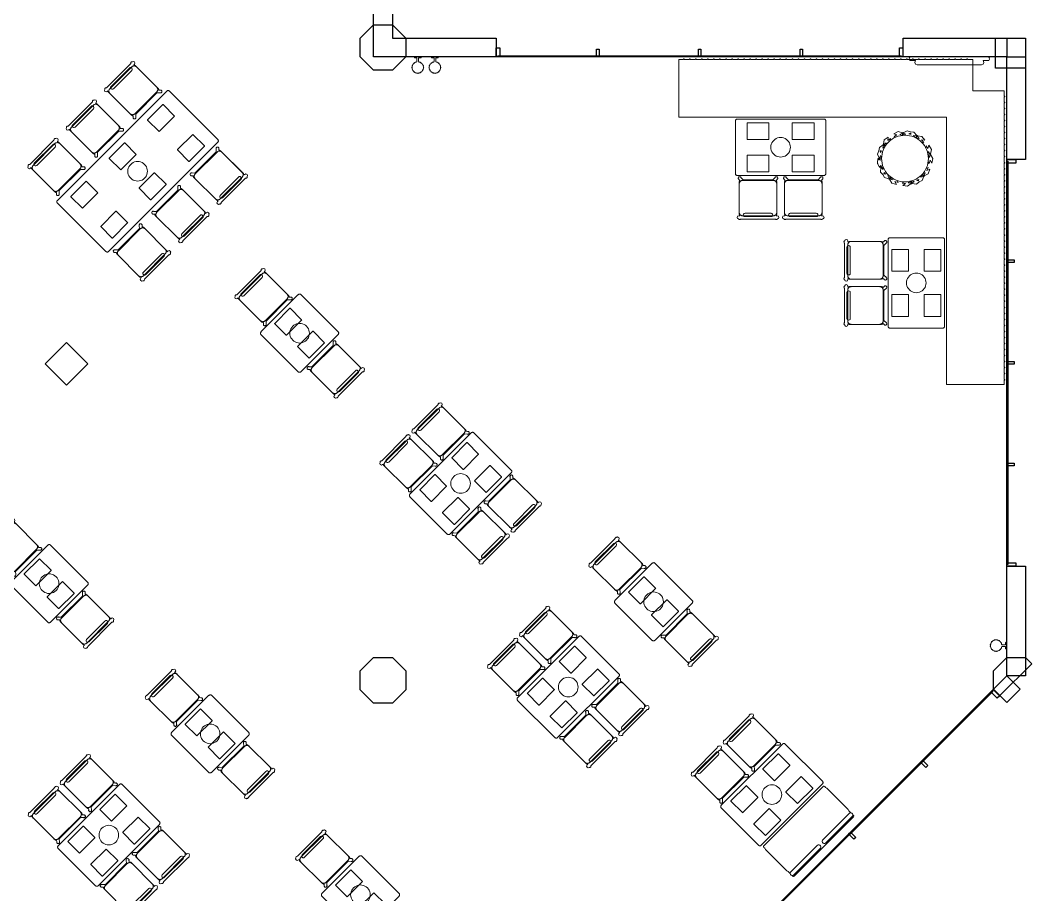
# Model space of a CAD drawing. Extents: x 2172.2 to 2210.6, y 415.3 to 458.1.
# Drawn here: x 2197.22 to 2210.64, y 425.67 to 437.28 of the extents above; entities that cross this region are included whole.
import ezdxf

# ---------------------------------------------------------------- set-up
doc = ezdxf.new("R2010")
doc.units = 0
for name, color, linetype, lineweight in [('AYAA_M3_BANQUETTES', 7, 'CONTINUOUS', 18), ('AYAA_M3_CHAIRS', 7, 'CONTINUOUS', 18), ('AYAA_M3_COLUMNS', 7, 'CONTINUOUS', 30), ('AYAA_M3_FINE_DETAIL', 7, 'CONTINUOUS', 9), ('AYAA_M3_GLAZING', 7, 'CONTINUOUS', 13), ('AYAA_M3_PLANTS', 7, 'CONTINUOUS', 18), ('AYAA_M3_TABLES', 7, 'CONTINUOUS', 18), ('AYAA_M3_WALL_DECOR', 7, 'CONTINUOUS', 13), ('AYAA_M3_WALL_LIGHTS', 7, 'CONTINUOUS', 13), ('AYAA_M3_WALLS', 7, 'CONTINUOUS', 30)]:
    doc.layers.add(name, color=color, linetype=linetype, lineweight=lineweight)

# ---------------------------------------------------------------- blocks, each defined once
blk = doc.blocks.new('AYAA_M3_ARCHITECTURE')
at = {"layer": 'AYAA_M3_COLUMNS', "linetype": 'CONTINUOUS', "lineweight": -2}
for points in [[(11.911421, 2.614322), (11.734645, 2.791097), (11.734677, 3.041131), (11.911421, 3.217871), (12.161419, 3.217871), (12.338195, 3.041095), (12.338195, 2.791097), (12.161419, 2.614322)], [(20.561419, 3.041094), (20.561419, 2.641098), (20.161421, 2.641145), (20.161423, 3.041094)], [(8.11926, -1.283904), (7.83642, -1.566743), (7.553612, -1.283869), (7.83642, -1.001064)], [(11.911421, -5.785677), (11.734645, -5.608903), (11.734677, -5.358869), (11.911421, -5.182129), (12.161419, -5.182129), (12.338195, -5.358905), (12.338195, -5.608903), (12.161419, -5.785677)], [(20.134644, -5.608855), (20.134645, -5.358905), (20.31142, -5.182129), (20.561419, -5.182129), (20.642735, -5.263444), (20.21596, -5.690218)]]:
    blk.add_lwpolyline(points, close=True, dxfattribs=at)
at = {"layer": 'AYAA_M3_GLAZING', "linetype": 'CONTINUOUS', "lineweight": -2}
for points in [[(18.911421, 2.806096), (18.911421, 2.791096), (13.56142, 2.791096), (13.56142, 2.806096)], [(20.32642, -3.945515), (20.31142, -3.945515), (20.31142, 1.404485), (20.32642, 1.404485)], [(16.314201, -9.443487), (16.303595, -9.43288), (20.116966, -5.61951), (20.127573, -5.630117)]]:
    blk.add_lwpolyline(points, close=True, dxfattribs=at)
at = {"layer": 'AYAA_M3_WALLS', "linetype": 'CONTINUOUS', "lineweight": -2}
for points in [[(11.91142, 2.791096), (11.91142, 6.166096), (12.16142, 6.166096), (12.16142, 3.041096), (13.53642, 3.041096), (13.53642, 2.791096)], [(20.31142, 2.791096), (18.93642, 2.791096), (18.93642, 3.041096), (20.31142, 3.041096)], [(13.53842, 2.911096), (13.58442, 2.911096), (13.58442, 2.791096), (13.53842, 2.791096)], [(14.86942, 2.891096), (14.90342, 2.891096), (14.90342, 2.791096), (14.86942, 2.791096)], [(16.219419, 2.891096), (16.25342, 2.891096), (16.25342, 2.791096), (16.219419, 2.791096)], [(17.56942, 2.891096), (17.60342, 2.891096), (17.60342, 2.791096), (17.56942, 2.791096)], [(18.93442, 2.911096), (18.93442, 2.791096), (18.88842, 2.791096), (18.88842, 2.911096)], [(20.31142, 2.791096), (20.56142, 2.791096), (20.56142, 1.429485), (20.31142, 1.429485)], [(20.431419, 1.427485), (20.431419, 1.381485), (20.31142, 1.381485), (20.31142, 1.427485)], [(20.411421, 0.096485), (20.411421, 0.062485), (20.31142, 0.062485), (20.31142, 0.096485)], [(20.411421, -1.253515), (20.411421, -1.287515), (20.31142, -1.287515), (20.31142, -1.253515)], [(20.411421, -2.603515), (20.411421, -2.637515), (20.31142, -2.637515), (20.31142, -2.603515)], [(20.431419, -3.922515), (20.431419, -3.968515), (20.31142, -3.968515), (20.31142, -3.922515)], [(20.31142, -5.425056), (20.31142, -3.970515), (20.56142, -3.970515), (20.56142, -5.425056)], [(20.31142, -5.425056), (20.488197, -5.601833), (20.31142, -5.778609), (20.134644, -5.601832)], [(20.218082, -5.688099), (20.185555, -5.720626), (20.100702, -5.635774), (20.13323, -5.603247)], [(19.262781, -6.615117), (19.238739, -6.639158), (19.168028, -6.568448), (19.19207, -6.544406)], [(18.308187, -7.569711), (18.284145, -7.593752), (18.213434, -7.523042), (18.237476, -7.499)]]:
    blk.add_lwpolyline(points, close=True, dxfattribs=at)
blk = doc.blocks.new('AYAA_M3_SCONCE')
at = {"color": 0, "linetype": 'CONTINUOUS', "lineweight": -2}
blk.add_lwpolyline([(-0.066057, -0.178967), (-0.064423, -0.178291), (-0.064952, -0.1775), (-0.069291, -0.168701), (-0.071015, -0.163622), (-0.072921, -0.164412), (-0.075043, -0.163533), (-0.075921, -0.161412), (-0.075043, -0.15929), (-0.072921, -0.158412), (-0.072618, -0.158538), (-0.074358, -0.149789), (-0.074835, -0.142517), (-0.076, -0.143), (-0.078121, -0.142121), (-0.079, -0.14), (-0.078121, -0.137879), (-0.076, -0.137), (-0.074835, -0.137483), (-0.074358, -0.130211), (-0.072618, -0.121462), (-0.072921, -0.121588), (-0.075043, -0.12071), (-0.075921, -0.118588), (-0.075043, -0.116467), (-0.072921, -0.115588), (-0.071015, -0.116378), (-0.069291, -0.111299), (-0.064952, -0.1025), (-0.064423, -0.101709), (-0.066057, -0.101033), (-0.066935, -0.098911), (-0.066057, -0.09679), (-0.063935, -0.095911), (-0.061814, -0.09679), (-0.061555, -0.097416), (-0.059501, -0.094343), (-0.053033, -0.086967), (-0.050898, -0.085095), (-0.051891, -0.084684), (-0.052769, -0.082563), (-0.051891, -0.080442), (-0.049769, -0.079563), (-0.047648, -0.080442), (-0.0471, -0.081764), (-0.045657, -0.080499), (-0.0375, -0.075048), (-0.033493, -0.073072), (-0.033693, -0.072989), (-0.034572, -0.070868), (-0.033693, -0.068747), (-0.031572, -0.067868), (-0.02945, -0.068747), (-0.028646, -0.07069), (-0.019411, -0.067556), (-0.013177, -0.066316), (-0.013816, -0.064774), (-0.012937, -0.062652), (-0.012, -0.062264), (-0.012, -0.014), (-0.037, -0.014), (-0.040995, -0.012931), (-0.043931, -0.009995), (-0.045, -0.006), (-0.043931, -0.002005), (-0.040995, 0.000931), (-0.037, 0.002), (0.037, 0.002), (0.040995, 0.000931), (0.043931, -0.002005), (0.045, -0.006), (0.043931, -0.009995), (0.040995, -0.012931), (0.037, -0.014), (0.012, -0.014), (0.012, -0.062264), (0.012937, -0.062652), (0.013816, -0.064774), (0.013177, -0.066316), (0.019411, -0.067556), (0.028646, -0.07069), (0.02945, -0.068747), (0.031572, -0.067868), (0.033693, -0.068747), (0.034572, -0.070868), (0.033693, -0.072989), (0.033493, -0.073072), (0.0375, -0.075048), (0.045657, -0.080499), (0.0471, -0.081764), (0.047648, -0.080442), (0.049769, -0.079563), (0.051891, -0.080442), (0.052769, -0.082563), (0.051891, -0.084684), (0.050898, -0.085095), (0.053033, -0.086967), (0.059501, -0.094343), (0.061555, -0.097416), (0.061814, -0.09679), (0.063935, -0.095911), (0.066057, -0.09679), (0.066935, -0.098911), (0.066057, -0.101033), (0.064423, -0.101709), (0.064952, -0.1025), (0.069291, -0.111299), (0.071015, -0.116378), (0.072921, -0.115588), (0.075043, -0.116467), (0.075921, -0.118588), (0.075043, -0.12071), (0.072921, -0.121588), (0.072618, -0.121462), (0.074358, -0.130211), (0.074835, -0.137483), (0.076, -0.137), (0.078121, -0.137879), (0.079, -0.14), (0.078121, -0.142121), (0.076, -0.143), (0.074835, -0.142517), (0.074358, -0.149789), (0.072618, -0.158538), (0.072921, -0.158412), (0.075043, -0.15929), (0.075921, -0.161412), (0.075043, -0.163533), (0.072921, -0.164412), (0.071015, -0.163622), (0.069291, -0.168701), (0.064952, -0.1775), (0.064423, -0.178291), (0.066057, -0.178967), (0.066935, -0.181089), (0.066057, -0.18321), (0.063935, -0.184089), (0.061814, -0.18321), (0.061555, -0.182584), (0.059501, -0.185657), (0.053033, -0.193033), (0.050898, -0.194905), (0.051891, -0.195316), (0.052769, -0.197437), (0.051891, -0.199558), (0.049769, -0.200437), (0.047648, -0.199558), (0.0471, -0.198236), (0.045657, -0.199501), (0.0375, -0.204952), (0.033493, -0.206928), (0.033693, -0.207011), (0.034572, -0.209132), (0.033693, -0.211253), (0.031572, -0.212132), (0.02945, -0.211253), (0.028646, -0.20931), (0.019411, -0.212444), (0.013177, -0.213684), (0.013816, -0.215226), (0.012937, -0.217348), (0.010816, -0.218226), (0.008695, -0.217348), (0.007816, -0.215226), (0.008131, -0.214467), (0, -0.215), (-0.008131, -0.214467), (-0.007816, -0.215226), (-0.008695, -0.217348), (-0.010816, -0.218226), (-0.012937, -0.217348), (-0.013816, -0.215226), (-0.013177, -0.213684), (-0.019411, -0.212444), (-0.028646, -0.20931), (-0.02945, -0.211253), (-0.031572, -0.212132), (-0.033693, -0.211253), (-0.034572, -0.209132), (-0.033693, -0.207011), (-0.033493, -0.206928), (-0.0375, -0.204952), (-0.045657, -0.199501), (-0.0471, -0.198236), (-0.047648, -0.199558), (-0.049769, -0.200437), (-0.051891, -0.199558), (-0.052769, -0.197437), (-0.051891, -0.195316), (-0.050898, -0.194905), (-0.053033, -0.193033), (-0.059501, -0.185657), (-0.061555, -0.182584), (-0.061814, -0.18321), (-0.063935, -0.184089), (-0.066057, -0.18321), (-0.066935, -0.181089)], close=True, dxfattribs=at)
blk = doc.blocks.new('AYAA_M3_UNIQUE_WALL_COMPOSITION_15')
at = {"color": 0, "linetype": 'CONTINUOUS', "lineweight": -2}
blk.add_lwpolyline([(-0.448002, -0.044688), (-0.515665, -0.044688), (-0.524204, -0.042403), (-0.530481, -0.036126), (-0.532765, -0.027588), (-0.532765, -0.019038), (-0.530481, -0.010499), (-0.52477, -0.004788), (-0.532765, -0.004788), (-0.532765, 0.005662), (0.532765, 0.005662), (0.532765, -0.004788), (0.52477, -0.004788), (0.530481, -0.010499), (0.532765, -0.019038), (0.532765, -0.027588), (0.530481, -0.036126), (0.524204, -0.042403), (0.515665, -0.044688), (0.447981, -0.044688), (0.449701, -0.045401), (0.459431, -0.068913), (0.449701, -0.092424), (0.426212, -0.102163), (-0.426212, -0.102162), (-0.449723, -0.092424), (-0.459462, -0.068913), (-0.449723, -0.045401)], close=True, dxfattribs=at)
blk = doc.blocks.new('AYAA_M3_TABLE_SIX')
at = {"color": 0, "linetype": 'CONTINUOUS', "lineweight": -2}
blk.add_lwpolyline([(-1.05, -0.455), (-1.05, 0.455), (-1.049786, 0.458263), (-1.049148, 0.46147), (-1.048097, 0.464567), (-1.046651, 0.4675), (-1.044834, 0.470219), (-1.042678, 0.472678), (-1.040219, 0.474834), (-1.0375, 0.476651), (-1.034567, 0.478097), (-1.03147, 0.479148), (-1.028263, 0.479786), (-1.025, 0.48), (1.025, 0.48), (1.028263, 0.479786), (1.03147, 0.479148), (1.034567, 0.478097), (1.0375, 0.476651), (1.040219, 0.474834), (1.042678, 0.472678), (1.044834, 0.470219), (1.046651, 0.4675), (1.048097, 0.464567), (1.049148, 0.46147), (1.049786, 0.458263), (1.05, 0.455), (1.05, -0.455), (1.049786, -0.458263), (1.049148, -0.46147), (1.048097, -0.464567), (1.046651, -0.4675), (1.044834, -0.470219), (1.042678, -0.472678), (1.040219, -0.474834), (1.0375, -0.476651), (1.034567, -0.478097), (1.03147, -0.479148), (1.028263, -0.479786), (1.025, -0.48), (-1.025, -0.48), (-1.028263, -0.479786), (-1.03147, -0.479148), (-1.034567, -0.478097), (-1.0375, -0.476651), (-1.040219, -0.474834), (-1.042678, -0.472678), (-1.044834, -0.470219), (-1.046651, -0.4675), (-1.048097, -0.464567), (-1.049148, -0.46147), (-1.049786, -0.458263)], close=True, dxfattribs=at)
at = {"layer": 'AYAA_M3_FINE_DETAIL', "linetype": 'CONTINUOUS', "lineweight": -2}
for points in [[(-0.865, 0.388), (-0.864733, 0.388999), (-0.863999, 0.389733), (-0.863, 0.39), (-0.577, 0.39), (-0.576001, 0.389733), (-0.575267, 0.388999), (-0.575, 0.388), (-0.575, 0.172), (-0.575267, 0.171001), (-0.576001, 0.170267), (-0.577, 0.17), (-0.863, 0.17), (-0.863999, 0.170267), (-0.864733, 0.171001), (-0.865, 0.172)], [(0.143999, 0.389733), (0.144733, 0.388999), (0.145, 0.388), (0.145, 0.172), (0.144733, 0.171001), (0.143999, 0.170267), (0.143, 0.17), (-0.143, 0.17), (-0.143999, 0.170267), (-0.144733, 0.171001), (-0.145, 0.172), (-0.145, 0.388), (-0.144733, 0.388999), (-0.143999, 0.389733), (-0.143, 0.39), (0.143, 0.39)], [(0.577, 0.39), (0.863, 0.39), (0.863999, 0.389733), (0.864733, 0.388999), (0.865, 0.388), (0.865, 0.172), (0.864733, 0.171001), (0.863999, 0.170267), (0.863, 0.17), (0.577, 0.17), (0.576001, 0.170267), (0.575267, 0.171001), (0.575, 0.172), (0.575, 0.388), (0.575267, 0.388999), (0.576001, 0.389733)], [(-0.123637, 0.040172), (-0.115831, 0.059019), (-0.105172, 0.076412), (-0.091924, 0.091924), (-0.076412, 0.105172), (-0.059019, 0.115831), (-0.040172, 0.123637), (-0.020336, 0.128399), (0, 0.13), (0.020336, 0.128399), (0.040172, 0.123637), (0.059019, 0.115831), (0.076412, 0.105172), (0.091924, 0.091924), (0.105172, 0.076412), (0.115831, 0.059019), (0.123637, 0.040172), (0.128399, 0.020336), (0.13, 0), (0.128399, -0.020336), (0.123637, -0.040172), (0.115831, -0.059019), (0.105172, -0.076412), (0.091924, -0.091924), (0.076412, -0.105172), (0.059019, -0.115831), (0.040172, -0.123637), (0.020336, -0.128399), (0, -0.13), (-0.020336, -0.128399), (-0.040172, -0.123637), (-0.059019, -0.115831), (-0.076412, -0.105172), (-0.091924, -0.091924), (-0.105172, -0.076412), (-0.115831, -0.059019), (-0.123637, -0.040172), (-0.128399, -0.020336), (-0.13, 0), (-0.128399, 0.020336)], [(-0.576001, -0.170267), (-0.575267, -0.171001), (-0.575, -0.172), (-0.575, -0.388), (-0.575267, -0.388999), (-0.576001, -0.389733), (-0.577, -0.39), (-0.863, -0.39), (-0.863999, -0.389733), (-0.864733, -0.388999), (-0.865, -0.388), (-0.865, -0.172), (-0.864733, -0.171001), (-0.863999, -0.170267), (-0.863, -0.17), (-0.577, -0.17)], [(-0.143, -0.17), (0.143, -0.17), (0.143999, -0.170267), (0.144733, -0.171001), (0.145, -0.172), (0.145, -0.388), (0.144733, -0.388999), (0.143999, -0.389733), (0.143, -0.39), (-0.143, -0.39), (-0.143999, -0.389733), (-0.144733, -0.388999), (-0.145, -0.388), (-0.145, -0.172), (-0.144733, -0.171001), (-0.143999, -0.170267)], [(0.576001, -0.170267), (0.577, -0.17), (0.863, -0.17), (0.863999, -0.170267), (0.864733, -0.171001), (0.865, -0.172), (0.865, -0.388), (0.864733, -0.388999), (0.863999, -0.389733), (0.863, -0.39), (0.577, -0.39), (0.576001, -0.389733), (0.575267, -0.388999), (0.575, -0.388), (0.575, -0.172), (0.575267, -0.171001)]]:
    blk.add_lwpolyline(points, close=True, dxfattribs=at)
blk = doc.blocks.new('AYAA_M3_CHAIR_IVORY')
at = {"color": 0, "linetype": 'CONTINUOUS', "lineweight": -2}
for points in [[(-0.255, -0.233), (-0.242972, -0.233), (-0.245992, -0.22998), (-0.25, -0.215), (-0.25, 0.215), (-0.245992, 0.22998), (-0.240149, 0.235823), (-0.252556, 0.249383), (-0.254118, 0.250179), (-0.258321, 0.254382), (-0.26102, 0.259679), (-0.26195, 0.26555), (-0.26102, 0.271421), (-0.258321, 0.276718), (-0.254118, 0.280921), (-0.248821, 0.28362), (-0.24295, 0.28455), (-0.237079, 0.28362), (-0.231782, 0.280921), (-0.227579, 0.276718), (-0.22608, 0.273776), (-0.20172, 0.24715), (-0.200943, 0.245), (0.200943, 0.245), (0.20172, 0.24715), (0.22608, 0.273776), (0.227579, 0.276718), (0.231782, 0.280921), (0.237079, 0.28362), (0.24295, 0.28455), (0.248821, 0.28362), (0.254118, 0.280921), (0.258321, 0.276718), (0.26102, 0.271421), (0.26195, 0.26555), (0.26102, 0.259679), (0.258321, 0.254382), (0.254118, 0.250179), (0.252556, 0.249383), (0.240149, 0.235823), (0.245992, 0.22998), (0.25, 0.215), (0.25, -0.215), (0.245992, -0.22998), (0.242972, -0.233), (0.255, -0.233), (0.270556, -0.239444), (0.277, -0.255), (0.270556, -0.270556), (0.259027, -0.275332), (0.258321, -0.276718), (0.254118, -0.280921), (0.248821, -0.28362), (0.24295, -0.28455), (0.237079, -0.28362), (0.231782, -0.280921), (0.227861, -0.277), (-0.227861, -0.277), (-0.231782, -0.280921), (-0.237079, -0.28362), (-0.24295, -0.28455), (-0.248821, -0.28362), (-0.254118, -0.280921), (-0.258321, -0.276718), (-0.259027, -0.275332), (-0.270556, -0.270556), (-0.277, -0.255), (-0.270556, -0.239444)], [(-0.247475, -0.204863), (-0.248872, -0.200013), (-0.249717, -0.195038), (-0.25, -0.19), (-0.25, 0.19), (-0.249717, 0.195038), (-0.248872, 0.200013), (-0.247475, 0.204863), (-0.245544, 0.209525), (-0.243103, 0.213941), (-0.240182, 0.218057), (-0.23682, 0.22182), (-0.233057, 0.225182), (-0.228941, 0.228103), (-0.224525, 0.230544), (-0.219863, 0.232475), (-0.215013, 0.233872), (-0.210038, 0.234717), (-0.205, 0.235), (0.205, 0.235), (0.210038, 0.234717), (0.215013, 0.233872), (0.219863, 0.232475), (0.224525, 0.230544), (0.228941, 0.228103), (0.233057, 0.225182), (0.23682, 0.22182), (0.240182, 0.218057), (0.243103, 0.213941), (0.245544, 0.209525), (0.247475, 0.204863), (0.248872, 0.200013), (0.249717, 0.195038), (0.25, 0.19), (0.25, -0.19), (0.249717, -0.195038), (0.248872, -0.200013), (0.247475, -0.204863), (0.245544, -0.209525), (0.243103, -0.213941), (0.240182, -0.218057), (0.23682, -0.22182), (0.233057, -0.225182), (0.228941, -0.228103), (0.224525, -0.230544), (0.219863, -0.232475), (0.215013, -0.233872), (0.210038, -0.234717), (0.205, -0.235), (-0.205, -0.235), (-0.210038, -0.234717), (-0.215013, -0.233872), (-0.219863, -0.232475), (-0.224525, -0.230544), (-0.228941, -0.228103), (-0.233057, -0.225182), (-0.23682, -0.22182), (-0.240182, -0.218057), (-0.243103, -0.213941), (-0.245544, -0.209525)], [(-0.183735, -0.203506), (-0.1725, -0.2005), (0.1725, -0.2005), (0.183735, -0.203506), (0.191994, -0.211765), (0.195, -0.223), (0.191994, -0.234235), (0.183735, -0.242494), (0.1725, -0.2455), (-0.1725, -0.2455), (-0.183735, -0.242494), (-0.191994, -0.234235), (-0.195, -0.223), (-0.191994, -0.211765)]]:
    blk.add_lwpolyline(points, close=True, dxfattribs=at)
blk = doc.blocks.new('AYAA_M3_DINING_TWO_SQUARE')
at = {"color": 0, "linetype": 'CONTINUOUS', "lineweight": -2}
blk.add_lwpolyline([(-0.374615, 0.353911), (-0.373471, 0.357725), (-0.371594, 0.36135), (-0.369032, 0.364695), (-0.365847, 0.367678), (-0.362118, 0.370225), (-0.357937, 0.372275), (-0.353407, 0.373776), (-0.348639, 0.374692), (-0.34375, 0.375), (0.34375, 0.375), (0.348639, 0.374692), (0.353407, 0.373776), (0.357937, 0.372275), (0.362118, 0.370225), (0.365847, 0.367678), (0.369032, 0.364695), (0.371594, 0.36135), (0.373471, 0.357725), (0.374615, 0.353911), (0.375, 0.35), (0.375, -0.35), (0.374615, -0.353911), (0.373471, -0.357725), (0.371594, -0.36135), (0.369032, -0.364695), (0.365847, -0.367678), (0.362118, -0.370225), (0.357937, -0.372275), (0.353407, -0.373776), (0.348639, -0.374692), (0.34375, -0.375), (-0.34375, -0.375), (-0.348639, -0.374692), (-0.353407, -0.373776), (-0.357937, -0.372275), (-0.362118, -0.370225), (-0.365847, -0.367678), (-0.369032, -0.364695), (-0.371594, -0.36135), (-0.373471, -0.357725), (-0.374615, -0.353911), (-0.375, -0.35), (-0.375, 0.35)], close=True, dxfattribs=at)
at = {"layer": 'AYAA_M3_FINE_DETAIL', "linetype": 'CONTINUOUS', "lineweight": -2}
for points in [[(-0.144733, 0.106001), (-0.145, 0.107), (-0.145, 0.323), (-0.144733, 0.323999), (-0.143999, 0.324733), (-0.143, 0.325), (0.143, 0.325), (0.143999, 0.324733), (0.144733, 0.323999), (0.145, 0.323), (0.145, 0.107), (0.144733, 0.106001), (0.143999, 0.105267), (0.143, 0.105), (-0.143, 0.105), (-0.143999, 0.105267)], [(-0.123637, 0.040172), (-0.115831, 0.059019), (-0.105172, 0.076412), (-0.091924, 0.091924), (-0.076412, 0.105172), (-0.059019, 0.115831), (-0.040172, 0.123637), (-0.020336, 0.128399), (0, 0.13), (0.020336, 0.128399), (0.040172, 0.123637), (0.059019, 0.115831), (0.076412, 0.105172), (0.091924, 0.091924), (0.105172, 0.076412), (0.115831, 0.059019), (0.123637, 0.040172), (0.128399, 0.020336), (0.13, 0), (0.128399, -0.020336), (0.123637, -0.040172), (0.115831, -0.059019), (0.105172, -0.076412), (0.091924, -0.091924), (0.076412, -0.105172), (0.059019, -0.115831), (0.040172, -0.123637), (0.020336, -0.128399), (0, -0.13), (-0.020336, -0.128399), (-0.040172, -0.123637), (-0.059019, -0.115831), (-0.076412, -0.105172), (-0.091924, -0.091924), (-0.105172, -0.076412), (-0.115831, -0.059019), (-0.123637, -0.040172), (-0.128399, -0.020336), (-0.13, 0), (-0.128399, 0.020336)], [(-0.144733, -0.106001), (-0.143999, -0.105267), (-0.143, -0.105), (0.143, -0.105), (0.143999, -0.105267), (0.144733, -0.106001), (0.145, -0.107), (0.145, -0.323), (0.144733, -0.323999), (0.143999, -0.324733), (0.143, -0.325), (-0.143, -0.325), (-0.143999, -0.324733), (-0.144733, -0.323999), (-0.145, -0.323), (-0.145, -0.107)]]:
    blk.add_lwpolyline(points, close=True, dxfattribs=at)
blk = doc.blocks.new('AYAA_M3_CHAIR_OLIVE')
at = {"color": 0, "linetype": 'CONTINUOUS', "lineweight": -2}
for points in [[(-0.255, -0.233), (-0.242972, -0.233), (-0.245992, -0.22998), (-0.25, -0.215), (-0.25, 0.215), (-0.245992, 0.22998), (-0.240149, 0.235823), (-0.252556, 0.249383), (-0.254118, 0.250179), (-0.258321, 0.254382), (-0.26102, 0.259679), (-0.26195, 0.26555), (-0.26102, 0.271421), (-0.258321, 0.276718), (-0.254118, 0.280921), (-0.248821, 0.28362), (-0.24295, 0.28455), (-0.237079, 0.28362), (-0.231782, 0.280921), (-0.227579, 0.276718), (-0.22608, 0.273776), (-0.20172, 0.24715), (-0.200943, 0.245), (0.200943, 0.245), (0.20172, 0.24715), (0.22608, 0.273776), (0.227579, 0.276718), (0.231782, 0.280921), (0.237079, 0.28362), (0.24295, 0.28455), (0.248821, 0.28362), (0.254118, 0.280921), (0.258321, 0.276718), (0.26102, 0.271421), (0.26195, 0.26555), (0.26102, 0.259679), (0.258321, 0.254382), (0.254118, 0.250179), (0.252556, 0.249383), (0.240149, 0.235823), (0.245992, 0.22998), (0.25, 0.215), (0.25, -0.215), (0.245992, -0.22998), (0.242972, -0.233), (0.255, -0.233), (0.270556, -0.239444), (0.277, -0.255), (0.270556, -0.270556), (0.259027, -0.275332), (0.258321, -0.276718), (0.254118, -0.280921), (0.248821, -0.28362), (0.24295, -0.28455), (0.237079, -0.28362), (0.231782, -0.280921), (0.227861, -0.277), (-0.227861, -0.277), (-0.231782, -0.280921), (-0.237079, -0.28362), (-0.24295, -0.28455), (-0.248821, -0.28362), (-0.254118, -0.280921), (-0.258321, -0.276718), (-0.259027, -0.275332), (-0.270556, -0.270556), (-0.277, -0.255), (-0.270556, -0.239444)], [(-0.247475, -0.204863), (-0.248872, -0.200013), (-0.249717, -0.195038), (-0.25, -0.19), (-0.25, 0.19), (-0.249717, 0.195038), (-0.248872, 0.200013), (-0.247475, 0.204863), (-0.245544, 0.209525), (-0.243103, 0.213941), (-0.240182, 0.218057), (-0.23682, 0.22182), (-0.233057, 0.225182), (-0.228941, 0.228103), (-0.224525, 0.230544), (-0.219863, 0.232475), (-0.215013, 0.233872), (-0.210038, 0.234717), (-0.205, 0.235), (0.205, 0.235), (0.210038, 0.234717), (0.215013, 0.233872), (0.219863, 0.232475), (0.224525, 0.230544), (0.228941, 0.228103), (0.233057, 0.225182), (0.23682, 0.22182), (0.240182, 0.218057), (0.243103, 0.213941), (0.245544, 0.209525), (0.247475, 0.204863), (0.248872, 0.200013), (0.249717, 0.195038), (0.25, 0.19), (0.25, -0.19), (0.249717, -0.195038), (0.248872, -0.200013), (0.247475, -0.204863), (0.245544, -0.209525), (0.243103, -0.213941), (0.240182, -0.218057), (0.23682, -0.22182), (0.233057, -0.225182), (0.228941, -0.228103), (0.224525, -0.230544), (0.219863, -0.232475), (0.215013, -0.233872), (0.210038, -0.234717), (0.205, -0.235), (-0.205, -0.235), (-0.210038, -0.234717), (-0.215013, -0.233872), (-0.219863, -0.232475), (-0.224525, -0.230544), (-0.228941, -0.228103), (-0.233057, -0.225182), (-0.23682, -0.22182), (-0.240182, -0.218057), (-0.243103, -0.213941), (-0.245544, -0.209525)], [(-0.183735, -0.203506), (-0.1725, -0.2005), (0.1725, -0.2005), (0.183735, -0.203506), (0.191994, -0.211765), (0.195, -0.223), (0.191994, -0.234235), (0.183735, -0.242494), (0.1725, -0.2455), (-0.1725, -0.2455), (-0.183735, -0.242494), (-0.191994, -0.234235), (-0.195, -0.223), (-0.191994, -0.211765)]]:
    blk.add_lwpolyline(points, close=True, dxfattribs=at)
blk = doc.blocks.new('AYAA_M3_DINING_2')
at = {"color": 0, "linetype": 'CONTINUOUS', "lineweight": -2}
blk.add_lwpolyline([(-0.599692, 0.353911), (-0.598776, 0.357725), (-0.597275, 0.36135), (-0.595225, 0.364695), (-0.592678, 0.367678), (-0.589695, 0.370225), (-0.58635, 0.372275), (-0.582725, 0.373776), (-0.578911, 0.374692), (-0.575, 0.375), (0.575, 0.375), (0.578911, 0.374692), (0.582725, 0.373776), (0.58635, 0.372275), (0.589695, 0.370225), (0.592678, 0.367678), (0.595225, 0.364695), (0.597275, 0.36135), (0.598776, 0.357725), (0.599692, 0.353911), (0.6, 0.35), (0.6, -0.35), (0.599692, -0.353911), (0.598776, -0.357725), (0.597275, -0.36135), (0.595225, -0.364695), (0.592678, -0.367678), (0.589695, -0.370225), (0.58635, -0.372275), (0.582725, -0.373776), (0.578911, -0.374692), (0.575, -0.375), (-0.575, -0.375), (-0.578911, -0.374692), (-0.582725, -0.373776), (-0.58635, -0.372275), (-0.589695, -0.370225), (-0.592678, -0.367678), (-0.595225, -0.364695), (-0.597275, -0.36135), (-0.598776, -0.357725), (-0.599692, -0.353911), (-0.6, -0.35), (-0.6, 0.35)], close=True, dxfattribs=at)
at = {"layer": 'AYAA_M3_FINE_DETAIL', "linetype": 'CONTINUOUS', "lineweight": -2}
for points in [[(-0.443, 0.325), (-0.157, 0.325), (-0.156001, 0.324733), (-0.155267, 0.323999), (-0.155, 0.323), (-0.155, 0.107), (-0.155267, 0.106001), (-0.156001, 0.105267), (-0.157, 0.105), (-0.443, 0.105), (-0.443999, 0.105267), (-0.444733, 0.106001), (-0.445, 0.107), (-0.445, 0.323), (-0.444733, 0.323999), (-0.443999, 0.324733)], [(0.155, 0.323), (0.155267, 0.323999), (0.156001, 0.324733), (0.157, 0.325), (0.443, 0.325), (0.443999, 0.324733), (0.444733, 0.323999), (0.445, 0.323), (0.445, 0.107), (0.444733, 0.106001), (0.443999, 0.105267), (0.443, 0.105), (0.157, 0.105), (0.156001, 0.105267), (0.155267, 0.106001), (0.155, 0.107)], [(-0.123637, 0.040172), (-0.115831, 0.059019), (-0.105172, 0.076412), (-0.091924, 0.091924), (-0.076412, 0.105172), (-0.059019, 0.115831), (-0.040172, 0.123637), (-0.020336, 0.128399), (0, 0.13), (0.020336, 0.128399), (0.040172, 0.123637), (0.059019, 0.115831), (0.076412, 0.105172), (0.091924, 0.091924), (0.105172, 0.076412), (0.115831, 0.059019), (0.123637, 0.040172), (0.128399, 0.020336), (0.13, 0), (0.128399, -0.020336), (0.123637, -0.040172), (0.115831, -0.059019), (0.105172, -0.076412), (0.091924, -0.091924), (0.076412, -0.105172), (0.059019, -0.115831), (0.040172, -0.123637), (0.020336, -0.128399), (0, -0.13), (-0.020336, -0.128399), (-0.040172, -0.123637), (-0.059019, -0.115831), (-0.076412, -0.105172), (-0.091924, -0.091924), (-0.105172, -0.076412), (-0.115831, -0.059019), (-0.123637, -0.040172), (-0.128399, -0.020336), (-0.13, 0), (-0.128399, 0.020336)], [(-0.443999, -0.105267), (-0.443, -0.105), (-0.157, -0.105), (-0.156001, -0.105267), (-0.155267, -0.106001), (-0.155, -0.107), (-0.155, -0.323), (-0.155267, -0.323999), (-0.156001, -0.324733), (-0.157, -0.325), (-0.443, -0.325), (-0.443999, -0.324733), (-0.444733, -0.323999), (-0.445, -0.323), (-0.445, -0.107), (-0.444733, -0.106001)], [(0.155267, -0.106001), (0.156001, -0.105267), (0.157, -0.105), (0.443, -0.105), (0.443999, -0.105267), (0.444733, -0.106001), (0.445, -0.107), (0.445, -0.323), (0.444733, -0.323999), (0.443999, -0.324733), (0.443, -0.325), (0.157, -0.325), (0.156001, -0.324733), (0.155267, -0.323999), (0.155, -0.323), (0.155, -0.107)]]:
    blk.add_lwpolyline(points, close=True, dxfattribs=at)
blk = doc.blocks.new('AYAA_M3_PERIMETER_BENCH_2')
at = {"color": 0, "linetype": 'CONTINUOUS', "lineweight": -2}
for points in [[(-0.57, -0.236453), (-0.57, -0.198688), (-0.575, -0.18), (-0.575, 0.22), (-0.57, 0.238688), (-0.57, 0.255), (-0.567996, 0.26249), (-0.56249, 0.267996), (-0.555, 0.27), (0.555, 0.27), (0.56249, 0.267996), (0.567996, 0.26249), (0.57, 0.255), (0.57, 0.238688), (0.575, 0.22), (0.575, -0.18), (0.57, -0.198688), (0.57, -0.236453), (0.572061, -0.238514), (0.575, -0.2495), (0.575, -0.2605), (0.572061, -0.271486), (0.569799, -0.273748), (0.57, -0.2745), (0.57, -0.2855), (0.568397, -0.291492), (0.563992, -0.295897), (0.558, -0.2975), (-0.558, -0.2975), (-0.563992, -0.295897), (-0.568397, -0.291492), (-0.57, -0.2855), (-0.57, -0.2745), (-0.569799, -0.273748), (-0.572061, -0.271486), (-0.575, -0.2605), (-0.575, -0.2495), (-0.572061, -0.238514)], [(-0.553, -0.2275), (-0.047, -0.2275), (-0.036014, -0.230439), (-0.027939, -0.238514), (-0.025, -0.2495), (-0.025, -0.2605), (-0.027939, -0.271486), (-0.036014, -0.279561), (-0.047, -0.2825), (-0.553, -0.2825), (-0.563986, -0.279561), (-0.572061, -0.271486), (-0.575, -0.2605), (-0.575, -0.2495), (-0.572061, -0.238514), (-0.563986, -0.230439)], [(0.047, -0.2275), (0.553, -0.2275), (0.563986, -0.230439), (0.572061, -0.238514), (0.575, -0.2495), (0.575, -0.2605), (0.572061, -0.271486), (0.563986, -0.279561), (0.553, -0.2825), (0.047, -0.2825), (0.036014, -0.279561), (0.027939, -0.271486), (0.025, -0.2605), (0.025, -0.2495), (0.027939, -0.238514), (0.036014, -0.230439)]]:
    blk.add_lwpolyline(points, close=True, dxfattribs=at)
blk = doc.blocks.new('AYAA_M3_TRIANGLE_L_BANQUETTE')
at = {"color": 0, "linetype": 'CONTINUOUS', "lineweight": -2}
blk.add_lwpolyline([(0.027, 0.92), (0.027, 0.929), (0.035, 0.929), (0.035, 1), (0.027, 1), (0.027, 1.009), (0.035, 1.009), (0.035, 1.08), (0.027, 1.08), (0.027, 1.089), (0.035, 1.089), (0.035, 1.16), (0.027, 1.16), (0.027, 1.169), (0.035, 1.169), (0.035, 1.24), (0.027, 1.24), (0.027, 1.249), (0.035, 1.249), (0.035, 1.32), (0.027, 1.32), (0.027, 1.329), (0.035, 1.329), (0.035, 1.4), (0.027, 1.4), (0.027, 1.409), (0.035, 1.409), (0.035, 1.48), (0.027, 1.48), (0.027, 1.489), (0.035, 1.489), (0.035, 1.56), (0.027, 1.56), (0.027, 1.569), (0.035, 1.569), (0.035, 1.64), (0.027, 1.64), (0.027, 1.649), (0.035, 1.649), (0.035, 1.72), (0.027, 1.72), (0.027, 1.729), (0.035, 1.729), (0.035, 1.8), (0.027, 1.8), (0.027, 1.809), (0.035, 1.809), (0.035, 1.88), (0.027, 1.88), (0.027, 1.889), (0.035, 1.889), (0.035, 1.96), (0.027, 1.96), (0.027, 1.969), (0.035, 1.969), (0.035, 2.04), (0.027, 2.04), (0.027, 2.049), (0.035, 2.049), (0.035, 2.12), (0.027, 2.12), (0.027, 2.129), (0.035, 2.129), (0.035, 2.2), (0.027, 2.2), (0.027, 2.209), (0.035, 2.209), (0.035, 2.28), (0.027, 2.28), (0.027, 2.289), (0.035, 2.289), (0.035, 2.36), (0.027, 2.36), (0.027, 2.369), (0.035, 2.369), (0.035, 2.44), (0.027, 2.44), (0.027, 2.449), (0.035, 2.449), (0.035, 2.52), (0.027, 2.52), (0.027, 2.529), (0.035, 2.529), (0.035, 2.6), (0.027, 2.6), (0.027, 2.609), (0.035, 2.609), (0.035, 2.68), (0.027, 2.68), (0.027, 2.689), (0.035, 2.689), (0.035, 2.76), (0.027, 2.76), (0.027, 2.769), (0.035, 2.769), (0.035, 2.84), (0.027, 2.84), (0.027, 2.849), (0.035, 2.849), (0.035, 2.92), (0.027, 2.92), (0.027, 2.929), (0.035, 2.929), (0.035, 3), (0.027, 3), (0.027, 3.009), (0.035, 3.009), (0.035, 3.08), (0.027, 3.08), (0.027, 3.089), (0.035, 3.089), (0.035, 3.16), (0.027, 3.16), (0.027, 3.169), (0.035, 3.169), (0.035, 3.24), (0.027, 3.24), (0.027, 3.249), (0.035, 3.249), (0.035, 3.32), (0.027, 3.32), (0.027, 3.329), (0.035, 3.329), (0.035, 3.4), (0.027, 3.4), (0.027, 3.409), (0.035, 3.409), (0.035, 3.48), (0.027, 3.48), (0.027, 3.489), (0.035, 3.489), (0.035, 3.56), (0.027, 3.56), (0.027, 3.569), (0.035, 3.569), (0.035, 3.64), (0.027, 3.64), (0.027, 3.649), (0.035, 3.649), (0.035, 3.72), (0.027, 3.72), (0.027, 3.729), (0.035, 3.729), (0.035, 3.8), (0.027, 3.8), (0.027, 3.809), (0.035, 3.809), (0.035, 3.88), (0.027, 3.88), (0.027, 3.889), (0.035, 3.889), (0.035, 3.96), (0.027, 3.96), (0.027, 3.969), (0.035, 3.969), (0.035, 4.04), (0.027, 4.04), (0.027, 4.049), (0.035, 4.049), (0.035, 4.12), (0.027, 4.12), (0.027, 4.129), (0.035, 4.129), (0.035, 4.2), (0.027, 4.2), (0.027, 4.209), (0.035, 4.209), (0.035, 4.28), (0.027, 4.28), (0.027, 4.289), (0.035, 4.289), (0.035, 4.35), (0.8, 4.35), (0.8, 0.8), (4.35, 0.8), (4.35, 0.035), (4.289, 0.035), (4.289, 0.027), (4.28, 0.027), (4.28, 0.035), (4.209, 0.035), (4.209, 0.027), (4.2, 0.027), (4.2, 0.035), (4.129, 0.035), (4.129, 0.027), (4.12, 0.027), (4.12, 0.035), (4.049, 0.035), (4.049, 0.027), (4.04, 0.027), (4.04, 0.035), (3.969, 0.035), (3.969, 0.027), (3.96, 0.027), (3.96, 0.035), (3.889, 0.035), (3.889, 0.027), (3.88, 0.027), (3.88, 0.035), (3.809, 0.035), (3.809, 0.027), (3.8, 0.027), (3.8, 0.035), (3.729, 0.035), (3.729, 0.027), (3.72, 0.027), (3.72, 0.035), (3.649, 0.035), (3.649, 0.027), (3.64, 0.027), (3.64, 0.035), (3.569, 0.035), (3.569, 0.027), (3.56, 0.027), (3.56, 0.035), (3.489, 0.035), (3.489, 0.027), (3.48, 0.027), (3.48, 0.035), (3.409, 0.035), (3.409, 0.027), (3.4, 0.027), (3.4, 0.035), (3.329, 0.035), (3.329, 0.027), (3.32, 0.027), (3.32, 0.035), (3.249, 0.035), (3.249, 0.027), (3.24, 0.027), (3.24, 0.035), (3.169, 0.035), (3.169, 0.027), (3.16, 0.027), (3.16, 0.035), (3.089, 0.035), (3.089, 0.027), (3.08, 0.027), (3.08, 0.035), (3.009, 0.035), (3.009, 0.027), (3, 0.027), (3, 0.035), (2.929, 0.035), (2.929, 0.027), (2.92, 0.027), (2.92, 0.035), (2.849, 0.035), (2.849, 0.027), (2.84, 0.027), (2.84, 0.035), (2.769, 0.035), (2.769, 0.027), (2.76, 0.027), (2.76, 0.035), (2.689, 0.035), (2.689, 0.027), (2.68, 0.027), (2.68, 0.035), (2.609, 0.035), (2.609, 0.027), (2.6, 0.027), (2.6, 0.035), (2.529, 0.035), (2.529, 0.027), (2.52, 0.027), (2.52, 0.035), (2.449, 0.035), (2.449, 0.027), (2.44, 0.027), (2.44, 0.035), (2.369, 0.035), (2.369, 0.027), (2.36, 0.027), (2.36, 0.035), (2.289, 0.035), (2.289, 0.027), (2.28, 0.027), (2.28, 0.035), (2.209, 0.035), (2.209, 0.027), (2.2, 0.027), (2.2, 0.035), (2.129, 0.035), (2.129, 0.027), (2.12, 0.027), (2.12, 0.035), (2.049, 0.035), (2.049, 0.027), (2.04, 0.027), (2.04, 0.035), (1.969, 0.035), (1.969, 0.027), (1.96, 0.027), (1.96, 0.035), (1.889, 0.035), (1.889, 0.027), (1.88, 0.027), (1.88, 0.035), (1.809, 0.035), (1.809, 0.027), (1.8, 0.027), (1.8, 0.035), (1.729, 0.035), (1.729, 0.027), (1.72, 0.027), (1.72, 0.035), (1.649, 0.035), (1.649, 0.027), (1.64, 0.027), (1.64, 0.035), (1.569, 0.035), (1.569, 0.027), (1.56, 0.027), (1.56, 0.035), (1.489, 0.035), (1.489, 0.027), (1.48, 0.027), (1.48, 0.035), (1.409, 0.035), (1.409, 0.027), (1.4, 0.027), (1.4, 0.035), (1.329, 0.035), (1.329, 0.027), (1.32, 0.027), (1.32, 0.035), (1.249, 0.035), (1.249, 0.027), (1.24, 0.027), (1.24, 0.035), (1.169, 0.035), (1.169, 0.027), (1.16, 0.027), (1.16, 0.035), (1.089, 0.035), (1.089, 0.027), (1.08, 0.027), (1.08, 0.035), (1.009, 0.035), (1.009, 0.027), (1, 0.027), (1, 0.035), (0.929, 0.035), (0.929, 0.027), (0.92, 0.027), (0.92, 0.035), (0.849, 0.035), (0.849, 0.027), (0.84, 0.027), (0.84, 0.035), (0.769, 0.035), (0.769, 0.027), (0.76, 0.027), (0.76, 0.035), (0.689, 0.035), (0.689, 0.027), (0.68, 0.027), (0.68, 0.035), (0.609, 0.035), (0.609, 0.027), (0.6, 0.027), (0.6, 0.035), (0.529, 0.035), (0.529, 0.027), (0.52, 0.027), (0.52, 0.035), (0.45, 0.035), (0.45, 0.048), (0.448, 0.048), (0.448, 0.092), (0.45, 0.092), (0.45, 0.45), (0.035, 0.45), (0.035, 0.52), (0.027, 0.52), (0.027, 0.529), (0.035, 0.529), (0.035, 0.6), (0.027, 0.6), (0.027, 0.609), (0.035, 0.609), (0.035, 0.68), (0.027, 0.68), (0.027, 0.689), (0.035, 0.689), (0.035, 0.76), (0.027, 0.76), (0.027, 0.769), (0.035, 0.769), (0.035, 0.84), (0.027, 0.84), (0.027, 0.849), (0.035, 0.849), (0.035, 0.92)], close=True, dxfattribs=at)
blk = doc.blocks.new('AYAA_M3_PLANTER')
at = {"color": 0, "linetype": 'CONTINUOUS', "lineweight": -2}
for points in [[(-0.314582, -0.176177), (-0.34944, -0.121314), (-0.336246, -0.063287), (-0.338237, -0.062792), (-0.340588, -0.058893), (-0.339683, -0.054431), (-0.337973, -0.053296), (-0.369886, -0.003068), (-0.355475, 0.060314), (-0.331772, 0.023007), (-0.321972, 0.066107), (-0.30676, 0.042164), (-0.304043, 0.060478), (-0.296652, 0.089988), (-0.286403, 0.118632), (-0.280823, 0.13043), (-0.30658, 0.118511), (-0.291515, 0.160064), (-0.331628, 0.141502), (-0.309474, 0.20261), (-0.255468, 0.227602), (-0.256292, 0.22948), (-0.254641, 0.233723), (-0.250554, 0.235732), (-0.248612, 0.235071), (-0.22833, 0.291016), (-0.18698, 0.310151), (-0.150749, 0.337787), (-0.091788, 0.329601), (-0.091462, 0.331547), (-0.087769, 0.334189), (-0.083255, 0.333702), (-0.082014, 0.332167), (-0.034685, 0.368269), (0.029698, 0.35933), (-0.005446, 0.332524), (0.038334, 0.326445), (0.015759, 0.309226), (0.030385, 0.308507), (0.060478, 0.304043), (0.089988, 0.296652), (0.105943, 0.290943), (0.091863, 0.31559), (0.134551, 0.304134), (0.112627, 0.342513), (0.175406, 0.325665), (0.204933, 0.273978), (0.206673, 0.274908), (0.21102, 0.273598), (0.213392, 0.269726), (0.212934, 0.267806), (0.270427, 0.252378), (0.293029, 0.212813), (0.32366, 0.17908), (0.320546, 0.119665), (0.322646, 0.119524), (0.325649, 0.11609), (0.325495, 0.111531), (0.323958, 0.110094), (0.332125, 0.1011), (0.34, 0.12), (0.361231, 0.069046), (0.363954, 0.066047), (0.363789, 0.062905), (0.365, 0.06), (0.363441, 0.056259), (0.360553, 0.001136), (0.346789, 0.016294), (0.342105, 0.005053), (0.343905, 0.004243), (0.345522, 0), (0.343905, -0.004243), (0.342105, -0.005053), (0.365, -0.06), (0.347475, -0.102059), (0.339471, -0.146917), (0.290523, -0.180738), (0.291693, -0.182487), (0.290809, -0.186962), (0.287104, -0.189624), (0.285028, -0.189285), (0.274576, -0.247856), (0.2211, -0.284806), (0.228864, -0.241294), (0.192501, -0.26642), (0.1974, -0.238964), (0.196662, -0.239633), (0.172227, -0.257756), (0.146133, -0.273396), (0.119186, -0.286141), (0.145726, -0.294619), (0.106529, -0.315045), (0.148633, -0.328494), (0.09099, -0.358533), (0.034315, -0.34043), (0.033645, -0.342424), (0.029562, -0.344457), (0.025191, -0.34315), (0.024191, -0.341299), (-0.02857, -0.368794), (-0.071975, -0.354929), (-0.117352, -0.35079), (-0.155242, -0.304904), (-0.15685, -0.306178), (-0.161374, -0.305659), (-0.164354, -0.302216), (-0.164209, -0.30017), (-0.223471, -0.294764), (-0.264858, -0.244643), (-0.220841, -0.248658), (-0.248984, -0.214576), (-0.22109, -0.217121), (-0.239633, -0.196662), (-0.257756, -0.172227), (-0.273396, -0.146133), (-0.274861, -0.143036), (-0.281079, -0.170384), (-0.304783, -0.133077)], [(-0.304043, 0.060478), (-0.296652, 0.089988), (-0.286403, 0.118632), (-0.273396, 0.146133), (-0.257756, 0.172227), (-0.239633, 0.196662), (-0.219203, 0.219203), (-0.196662, 0.239633), (-0.172227, 0.257756), (-0.146133, 0.273396), (-0.118632, 0.286403), (-0.089988, 0.296652), (-0.060478, 0.304043), (-0.030385, 0.308507), (0, 0.31), (0.030385, 0.308507), (0.060478, 0.304043), (0.089988, 0.296652), (0.118632, 0.286403), (0.146133, 0.273396), (0.172227, 0.257756), (0.196662, 0.239633), (0.219203, 0.219203), (0.239633, 0.196662), (0.257756, 0.172227), (0.273396, 0.146133), (0.286403, 0.118632), (0.296652, 0.089988), (0.304043, 0.060478), (0.308507, 0.030385), (0.31, 0), (0.308507, -0.030385), (0.304043, -0.060478), (0.296652, -0.089988), (0.286403, -0.118632), (0.273396, -0.146133), (0.257756, -0.172227), (0.239633, -0.196662), (0.219203, -0.219203), (0.196662, -0.239633), (0.172227, -0.257756), (0.146133, -0.273396), (0.118632, -0.286403), (0.089988, -0.296652), (0.060478, -0.304043), (0.030385, -0.308507), (0, -0.31), (-0.030385, -0.308507), (-0.060478, -0.304043), (-0.089988, -0.296652), (-0.118632, -0.286403), (-0.146133, -0.273396), (-0.172227, -0.257756), (-0.196662, -0.239633), (-0.219203, -0.219203), (-0.239633, -0.196662), (-0.257756, -0.172227), (-0.273396, -0.146133), (-0.286403, -0.118632), (-0.296652, -0.089988), (-0.304043, -0.060478), (-0.308507, -0.030385), (-0.31, 0), (-0.308507, 0.030385)], [(-0.170679, 0.283112), (-0.15865, 0.292287), (-0.177811, 0.294948), (-0.184405, 0.276761)], [(-0.091535, 0.324905), (-0.12151, 0.302042), (-0.087386, 0.297304), (-0.084477, 0.298032)], [(-0.072835, 0.300948), (-0.070392, 0.30156), (-0.042586, 0.322769), (-0.079928, 0.327954)], [(0.18234, 0.250255), (0.184312, 0.248793), (0.20137, 0.27091), (0.164959, 0.280681)], [(-0.232141, 0.204928), (-0.252699, 0.223798), (-0.265549, 0.188355), (-0.23388, 0.20301)], [(-0.244585, 0.232638), (-0.224083, 0.213819), (-0.222168, 0.215932), (-0.210371, 0.24847)], [(0.229573, 0.230846), (0.210872, 0.263581), (0.193952, 0.241643), (0.196566, 0.239704)], [(0.267482, 0.194261), (0.277651, 0.183062), (0.278664, 0.20238), (0.259979, 0.207395)], [(0.307649, 0.116043), (0.315889, 0.11898), (0.290546, 0.146891), (0.288725, 0.112142), (0.289628, 0.109619), (0.303776, 0.114662), (0.306, 0.12)], [(0.295485, 0.094765), (0.297542, 0.099701), (0.293671, 0.098321), (0.29459, 0.095751)], [(0.309578, 0.008587), (0.309705, 0.006), (0.313744, 0.006), (0.310149, 0.009959)], [(0.319918, 0.107677), (0.31227, 0.104951), (0.318937, 0.088952)], [(0.32938, 0.006), (0.3375, 0.006), (0.330287, 0.023311)], [(-0.306067, -0.046834), (-0.306424, -0.044428), (-0.325228, -0.014831), (-0.333587, -0.051593)], [(-0.303717, -0.061779), (-0.304043, -0.060478), (-0.304306, -0.058708), (-0.331542, -0.063418), (-0.311325, -0.095238)], [(0.32464, -0.006), (0.309705, -0.006), (0.309578, -0.008587), (0.323, -0.0408), (0.3375, -0.006), (0.328751, -0.006), (0.328527, -0.010281)], [(0.33044, -0.097057), (0.323, -0.0792), (0.317182, -0.093164), (0.314525, -0.108055)], [(-0.152218, -0.269749), (-0.186882, -0.266587), (-0.162878, -0.295657), (-0.149925, -0.271123)], [(0.249631, -0.208993), (0.280647, -0.187562), (0.257445, -0.172646), (0.255695, -0.175005)], [(0.264914, -0.160285), (0.263661, -0.162376), (0.287137, -0.177468), (0.293759, -0.140353)], [(-0.139269, -0.276642), (-0.152266, -0.301259), (-0.114722, -0.304684), (-0.136985, -0.277723)], [(-0.0657, -0.323987), (-0.080764, -0.322613), (-0.068447, -0.33753), (-0.051291, -0.328589)], [(-0.013033, -0.325306), (0.02288, -0.336777), (0.020496, -0.308993), (0.018039, -0.309114)], [(0.06827, -0.318328), (0.035259, -0.307784), (0.032472, -0.308197), (0.034836, -0.335751)]]:
    blk.add_lwpolyline(points, close=True, dxfattribs=at)

msp = doc.modelspace()

# ---------------------------------------------------------------- block references
at = {"layer": 'AYAA_M3_BANQUETTES', "linetype": 'CONTINUOUS', "rotation": -180}
msp.add_blockref('AYAA_M3_TRIANGLE_L_BANQUETTE', (2210.311, 436.791), dxfattribs=at)
at = {"layer": 'AYAA_M3_BANQUETTES', "linetype": 'CONTINUOUS', "yscale": -1.0000000000000002, "rotation": -135}
msp.add_blockref('AYAA_M3_PERIMETER_BENCH_2', (2207.673, 426.522), dxfattribs=at)
at = {"layer": 'AYAA_M3_CHAIRS', "linetype": 'CONTINUOUS'}
for name, p, yscale, rotation in [('AYAA_M3_CHAIR_IVORY', (2198.724, 436.347), -1, 45), ('AYAA_M3_CHAIR_IVORY', (2198.215, 435.838), -1, 45), ('AYAA_M3_CHAIR_IVORY', (2197.706, 435.329), -1, 45), ('AYAA_M3_CHAIR_IVORY', (2199.856, 435.216), -1.0000000000000002, -135), ('AYAA_M3_CHAIR_IVORY', (2199.347, 434.707), -1.0000000000000002, -135), ('AYAA_M3_CHAIR_IVORY', (2198.837, 434.197), -1.0000000000000002, -135), ('AYAA_M3_CHAIR_OLIVE', (2200.453, 433.6), -1, 45), ('AYAA_M3_CHAIR_OLIVE', (2201.408, 432.645), -1.0000000000000002, -135), ('AYAA_M3_CHAIR_IVORY', (2202.801, 431.818), -1, 45), ('AYAA_M3_CHAIR_IVORY', (2202.376, 431.394), -1, 45), ('AYAA_M3_CHAIR_IVORY', (2203.755, 430.863), -1.0000000000000002, -135), ('AYAA_M3_CHAIR_IVORY', (2203.331, 430.439), -1.0000000000000002, -135), ('AYAA_M3_CHAIR_OLIVE', (2197.13, 430.277), -1, 45), ('AYAA_M3_CHAIR_OLIVE', (2205.148, 430.036), -1, 45), ('AYAA_M3_CHAIR_OLIVE', (2198.084, 429.322), -1.0000000000000002, -135), ('AYAA_M3_CHAIR_IVORY', (2204.229, 429.117), -1, 45), ('AYAA_M3_CHAIR_OLIVE', (2206.103, 429.082), -1.0000000000000002, -135), ('AYAA_M3_CHAIR_IVORY', (2203.805, 428.693), -1, 45), ('AYAA_M3_CHAIR_OLIVE', (2199.265, 428.283), -1, 45), ('AYAA_M3_CHAIR_IVORY', (2205.184, 428.162), -1.0000000000000002, -135), ('AYAA_M3_CHAIR_IVORY', (2204.759, 427.738), -1.0000000000000002, -135), ('AYAA_M3_CHAIR_IVORY', (2206.93, 427.689), -1, 45), ('AYAA_M3_CHAIR_OLIVE', (2200.22, 427.328), -1.0000000000000002, -135), ('AYAA_M3_CHAIR_IVORY', (2198.134, 427.151), -1, 45), ('AYAA_M3_CHAIR_IVORY', (2206.506, 427.264), -1, 45), ('AYAA_M3_CHAIR_IVORY', (2197.71, 426.727), -1, 45), ('AYAA_M3_CHAIR_IVORY', (2199.088, 426.197), -1.0000000000000002, -135), ('AYAA_M3_CHAIR_OLIVE', (2201.259, 426.147), -1, 45), ('AYAA_M3_CHAIR_IVORY', (2198.664, 425.772), -1.0000000000000002, -135)]:
    msp.add_blockref(name, p, dxfattribs=dict(at, yscale=yscale, rotation=rotation))
for p in [(2207.011, 434.916), (2207.611, 434.916)]:
    msp.add_blockref('AYAA_M3_CHAIR_IVORY', p, dxfattribs=at)
at = {"layer": 'AYAA_M3_CHAIRS', "linetype": 'CONTINUOUS', "rotation": -90}
for p in [(2208.436, 434.091), (2208.436, 433.491)]:
    msp.add_blockref('AYAA_M3_CHAIR_IVORY', p, dxfattribs=at)
at = {"layer": 'AYAA_M3_PLANTS', "linetype": 'CONTINUOUS', "rotation": -180}
msp.add_blockref('AYAA_M3_PLANTER', (2208.961, 435.441), dxfattribs=at)
at = {"layer": 'AYAA_M3_TABLES', "linetype": 'CONTINUOUS', "yscale": -1, "rotation": 45}
for name, p in [('AYAA_M3_TABLE_SIX', (2198.781, 435.272)), ('AYAA_M3_DINING_TWO_SQUARE', (2200.93, 433.123)), ('AYAA_M3_DINING_2', (2203.066, 431.129)), ('AYAA_M3_DINING_TWO_SQUARE', (2197.607, 429.799)), ('AYAA_M3_DINING_TWO_SQUARE', (2205.626, 429.559)), ('AYAA_M3_DINING_2', (2204.494, 428.427)), ('AYAA_M3_DINING_TWO_SQUARE', (2199.743, 427.805)), ('AYAA_M3_DINING_2', (2207.195, 426.999)), ('AYAA_M3_DINING_2', (2198.399, 426.462)), ('AYAA_M3_DINING_TWO_SQUARE', (2201.737, 425.67))]:
    msp.add_blockref(name, p, dxfattribs=at)
at = {"layer": 'AYAA_M3_TABLES', "linetype": 'CONTINUOUS'}
for p, rotation in [((2207.311, 435.591), -180), ((2209.111, 433.791), -90)]:
    msp.add_blockref('AYAA_M3_DINING_2', p, dxfattribs=dict(at, rotation=rotation))
at = {"layer": 'AYAA_M3_WALL_DECOR', "linetype": 'CONTINUOUS'}
msp.add_blockref('AYAA_M3_UNIQUE_WALL_COMPOSITION_15', (2209.549, 436.786), dxfattribs=at)
at = {"layer": 'AYAA_M3_WALL_LIGHTS', "linetype": 'CONTINUOUS'}
for p in [(2202.497, 436.79), (2202.725, 436.79)]:
    msp.add_blockref('AYAA_M3_SCONCE', p, dxfattribs=at)
at = {"layer": 'AYAA_M3_WALL_LIGHTS', "linetype": 'CONTINUOUS', "rotation": -90}
msp.add_blockref('AYAA_M3_SCONCE', (2210.31, 428.977), dxfattribs=at)
at = {"layer": 'AYAA_M3_WALLS'}
msp.add_blockref('AYAA_M3_ARCHITECTURE', (2190, 434), dxfattribs=at)

doc.saveas('drawing.dxf')
